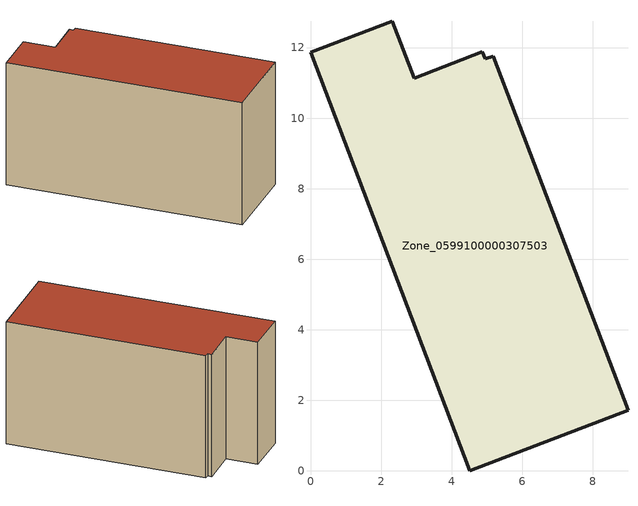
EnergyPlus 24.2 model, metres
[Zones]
Zone_0599100000307503
 floor ground (C_G): 4.52,0 0,11.87 2.31,12.75 2.94,11.13 4.88,11.88 4.95,11.68 5.18,11.76 9,1.72 z0
 wall outside (C_F): 0,11.87 4.52,0 9,1.72 5.18,11.76 4.95,11.68 4.88,11.88 2.94,11.13 2.31,12.75 0,11.87 z0:6.92
 roof outside (C_R): 9,1.72 5.18,11.76 4.95,11.68 4.88,11.88 2.94,11.13 2.31,12.75 0,11.87 4.52,0 z6.92
[BUILDING]
Pand.0599100000307503: North Axis=0; Terrain=City; Loads Convergence Tolerance Value=0.04; Temperature Convergence Tolerance Value=0.4; Solar Distribution=FullExterior; Maximum Number of Warmup Days=25; Minimum Number of Warmup Days=1
[Site:Location]
Rotterdam.The.Hague.AP_ZH_NLD Design_Conditions: Latitude=51.96; Longitude=4.45; Time Zone=1; Elevation=-4.5
[SITE:GROUNDTEMPERATURE:BUILDINGSURFACE]
18, 18, 18, 18, 18, 18, 18, 18, 18, 18, 18, 18
[MATERIAL] Thermal Absorptance=0.9; Solar Absorptance=0.7; Visible Absorptance=0.7
Name | Roughness | Thickness | Conductivity | Density | Specific Heat
G.TI.1992-2005 | MediumSmooth | 0.15 | 0.06 | 540 | 1210
F.TI.1992-2005 | Rough | 0.3 | 0.12 | 1920 | 840
R.TI.1992-2005 | MediumRough | 0.2 | 0.08 | 1500 | 1000
[CONSTRUCTION]
C_G: G.TI.1992-2005
C_F: F.TI.1992-2005
C_R: R.TI.1992-2005
[ZONE]
Zone_0599100000307503: Type=1; Multiplier=1; Ceiling Height=Autocalculate; Volume=Autocalculate; Floor Area=autocalculate; Part of Total Floor Area=Yes
[ZONEINFILTRATION:DESIGNFLOWRATE]
Infil_Zone_0599100000307503: Zone or ZoneList or Space or SpaceList=Zone_0599100000307503; Schedule=AlwaysOn; Design Flow Rate Calculation Method=Flow/Area; Flow Rate per Floor Area=0.0015; Constant Term Coefficient=1; Temperature Term Coefficient=0; Velocity Term Coefficient=0; Velocity Squared Term Coefficient=0
[HVACTEMPLATE:ZONE:IDEALLOADSAIRSYSTEM]
Zone_0599100000307503: Maximum Heating Supply Air Temperature=50; Minimum Cooling Supply Air Temperature=13; Maximum Heating Supply Air Humidity Ratio=0.0156; Minimum Cooling Supply Air Humidity Ratio=0.0077; Heating Limit=NoLimit; Cooling Limit=NoLimit; Dehumidification Control Type=ConstantSensibleHeatRatio; Cooling Sensible Heat Ratio=0.7; Dehumidification Setpoint=60; Humidification Control Type=None; Humidification Setpoint=30; Outdoor Air Method=None; Outdoor Air Flow Rate per Person=0.00944; Outdoor Air Flow Rate per Zone Floor Area=0; Outdoor Air Flow Rate per Zone=0; Demand Controlled Ventilation Type=None; Outdoor Air Economizer Type=NoEconomizer; Heat Recovery Type=None; Sensible Heat Recovery Effectiveness=0.7; Latent Heat Recovery Effectiveness=0.65
[ZONECONTROL:THERMOSTAT]
ThermostatControl_Zone_0599100000307503: Zone or ZoneList=Zone_0599100000307503; Control Type Schedule=DualSetpointControlType; Control 1=Thermostat_Zone_0599100000307503; Temperature Difference Between Cutout And Setpoint=0
[THERMOSTATSETPOINT:DUALSETPOINT]
Thermostat_Zone_0599100000307503: Heating Setpoint Temperature Schedule=HeatingSetpoint_Zone_0599100000307503; Cooling Setpoint Temperature Schedule=CoolingSetpoint_Zone_0599100000307503
[SCHEDULE:COMPACT]
HeatingSetpoint_Zone_0599100000307503: Through: 12/31, For: AllDays, Until: 24:00, 21
CoolingSetpoint_Zone_0599100000307503: Through: 12/31, For: AllDays, Until: 24:00, 24
DualSetpointControlType: Through: 12/31, For: AllDays, Until: 24:00, 4
AlwaysOn: Through: 12/31, For: AllDays, Until: 24:00, 1
